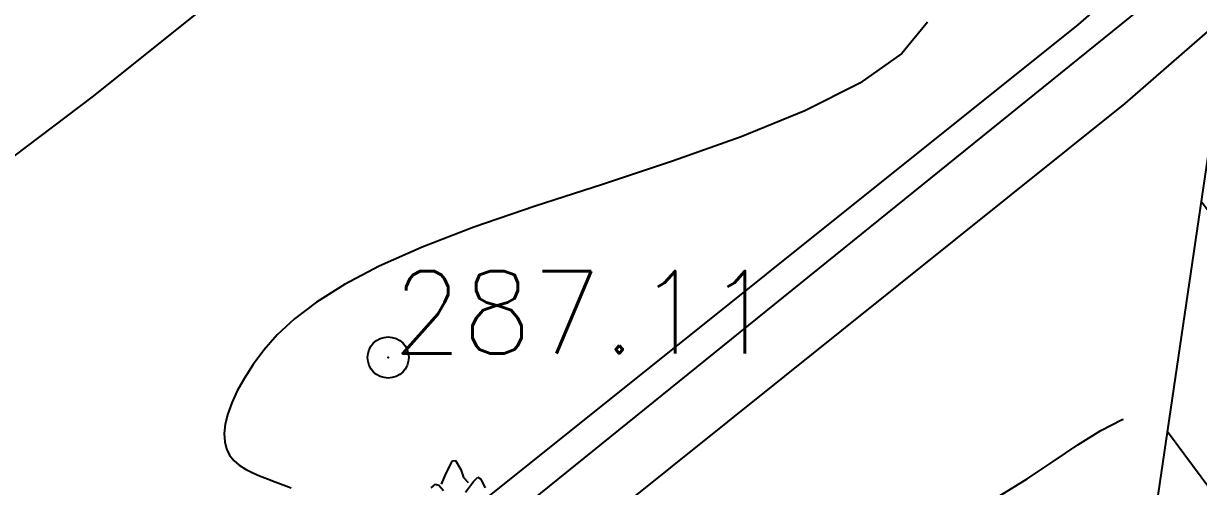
# Model space of a CAD drawing. Header units: millimetres. Extents: x 524954 to 526204, y 9523489 to 9524010.
# Drawn here: x 525939.81 to 525954.08, y 9523719.34 to 9523724.97 of the extents above; entities that cross this region are included whole.
import ezdxf

# ---------------------------------------------------------------- set-up
doc = ezdxf.new("R2010")
doc.units = ezdxf.units.MM
doc.header["$PDMODE"] = 32
doc.header["$PDSIZE"] = 0.5
doc.linetypes.add('ACAD_ISO12W100', pattern=[21, 12, -3, 0, -3, 0, -3])
for name, color, linetype in [('Arbre', 34, 'ACAD_ISO12W100'), ('Bati', 6, 'Continuous'), ('Bati_H', 1, 'Continuous'), ('CN_01_00', 3, 'Continuous'), ('PLUME_1', 7, 'Continuous'), ('PLUME_3', 4, 'Continuous'), ('PLUME_5', 6, 'Continuous'), ('TopoAlt', 3, 'Continuous'), ('TOPOJIS', 7, 'Continuous')]:
    doc.layers.add(name, color=color, linetype=linetype)
doc.styles.add('Simplex 1.0', font='Simplex.shx', dxfattribs={"width": 0.99, "height": 1})

# ---------------------------------------------------------------- blocks, each defined once
blk = doc.blocks.new('TCPOINT M')
at = {"color": 0}
blk.add_point((0, 0), dxfattribs=at)
at = {"layer": 'TopoAlt', "style": 'Simplex 1.0', "width": 0.99}
blk.add_attdef('ALT', (0.15, 0.15), '', height=1, dxfattribs=at)
blk = doc.blocks.new('v088')
at = {"color": 3, "linetype": 'Continuous'}
for p, q in [((-0.069, 12.224), (-0.024, 12.318)), ((-0.024, 12.318), (0.016, 12.396)), ((0.016, 12.396), (0.055, 12.4)), ((0.055, 12.4), (0.118, 12.291)), ((0.118, 12.291), (0.152, 12.195)), ((-0.118, 12.113), (-0.069, 12.224)), ((0.152, 12.195), (0.207, 12.131)), ((0.175, 12.015), (0.272, 12.144)), ((0.272, 12.144), (0.324, 12.197)), ((0.324, 12.197), (0.356, 12.175)), ((0.356, 12.175), (0.415, 12.069)), ((-0.243, 12.069), (-0.188, 12.111)), ((-0.188, 12.111), (-0.15, 12.099)), ((-0.15, 12.099), (-0.092, 12.035))]:
    blk.add_line(p, q, dxfattribs=at)

msp = doc.modelspace()

# ---------------------------------------------------------------- hatches: boundary and pattern name
at = {"layer": 'Bati_H'}
h = msp.add_hatch(dxfattribs=at)
h.set_pattern_fill('_U', color=256, scale=2, angle=-53.3799, style=0, pattern_type=0)
h.set_pattern_definition([(306.620088727, (0, 0), (1.6052167616, 1.1930126354), [])])
h.paths.add_polyline_path([(525954.367, 9523724.509), (525953.403, 9523717.969), (525958.023, 9523717.289), (525958.987, 9523723.828)])

# ---------------------------------------------------------------- linework, layer by layer
at = {"layer": 'Bati', "flags": 128}
msp.add_lwpolyline([(525954.367, 9523724.509), (525953.403, 9523717.969), (525958.023, 9523717.289), (525958.987, 9523723.828)], close=True, dxfattribs=at)
at = {"layer": 'CN_01_00', "elevation": 287, "flags": 128}
for points in [[(525950.789, 9523724.985), (525950.477, 9523724.601), (525949.965, 9523724.242), (525949.299, 9523723.905), (525948.526, 9523723.59), (525947.691, 9523723.293), (525946.841, 9523723.013), (525946.021, 9523722.747), (525945.278, 9523722.493), (525944.648, 9523722.251), (525944.127, 9523722.018), (525943.704, 9523721.795), (525943.365, 9523721.582), (525943.097, 9523721.378), (525942.888, 9523721.184), (525942.726, 9523721), (525942.596, 9523720.825), (525942.49, 9523720.66), (525942.403, 9523720.504), (525942.335, 9523720.359), (525942.287, 9523720.224), (525942.257, 9523720.1), (525942.244, 9523719.987), (525942.25, 9523719.887), (525942.272, 9523719.799), (525942.31, 9523719.723), (525942.362, 9523719.658), (525942.427, 9523719.603), (525942.502, 9523719.555), (525942.585, 9523719.512), (525942.674, 9523719.474), (525942.768, 9523719.437), (525942.864, 9523719.401), (525942.96, 9523719.364), (525943.058, 9523719.325)], [(525951.672, 9523719.233), (525952.001, 9523719.436), (525952.315, 9523719.647), (525952.614, 9523719.849), (525952.894, 9523720.025), (525953.154, 9523720.157), (525953.169, 9523720.161)]]:
    msp.add_lwpolyline(points, dxfattribs=at)
at = {"layer": 'PLUME_1'}
msp.add_lwpolyline([(525458.473, 9523640.258), (525480.389, 9523635.341), (525499.593, 9523633.233), (525627.749, 9523622.033), (525657.425, 9523620.69), (525687.455, 9523621.378), (525717.375, 9523623.562), (525747.113, 9523628.239), (525776.244, 9523634.376), (525805.193, 9523643.006), (525833.533, 9523653.096), (525860.731, 9523665.108), (525887.284, 9523679.078), (525913.194, 9523695.007), (525937.497, 9523712.322), (525960.695, 9523731.06), (525982.749, 9523751.721), (526003.235, 9523773.269), (526022.079, 9523796.703), (526039.853, 9523821.062), (526045.291, 9523828.979), (526068.175, 9523865.742)], dxfattribs=at)
at = {"layer": 'PLUME_3'}
for points in [[(525960.16, 9523731.523), (525952.618, 9523724.956), (525945.039, 9523718.888), (525945.076, 9523718.39), (525936.999, 9523712.285), (525928.885, 9523706.68), (525920.808, 9523700.576), (525920.808, 9523700.576), (525912.695, 9523694.97), (525904.046, 9523689.827), (525895.896, 9523684.72), (525895.398, 9523684.684), (525886.749, 9523679.54), (525878.064, 9523674.896)], [(525878.636, 9523673.935), (525887.321, 9523678.58), (525887.819, 9523678.616), (525895.969, 9523683.723), (525904.618, 9523688.866), (525913.23, 9523694.508), (525913.23, 9523694.508), (525921.343, 9523700.113), (525929.457, 9523705.719), (525937.534, 9523711.823), (525938.033, 9523711.86), (525945.611, 9523717.927), (525953.189, 9523723.995), (525960.731, 9523730.562)]]:
    msp.add_lwpolyline(points, dxfattribs=at)
at = {"layer": 'PLUME_5'}
msp.add_lwpolyline([(525955.77, 9523736.717), (525948.228, 9523730.15), (525940.65, 9523724.083), (525940.65, 9523724.083), (525932.573, 9523717.978), (525924.994, 9523711.911), (525916.844, 9523706.804), (525916.881, 9523706.305), (525908.731, 9523701.198), (525900.119, 9523695.556), (525891.969, 9523690.449), (525891.969, 9523690.449), (525883.284, 9523685.805), (525874.636, 9523680.662)], dxfattribs=at)

# ---------------------------------------------------------------- block references
at = {"layer": 'Arbre'}
msp.add_blockref('v088', (525945, 9523707.259), dxfattribs=at)
at = {"layer": 'TOPOJIS'}
ref = msp.add_blockref('TCPOINT M', (525944.236, 9523720.91, 287.11), dxfattribs=at)
ref.add_attrib('ALT', '287.11', (525944.286, 9523720.96, 287.11), dxfattribs={"layer": 'TopoAlt', "height": 1, "style": 'Simplex 1.0', "width": 0.99})

doc.saveas('drawing.dxf')
